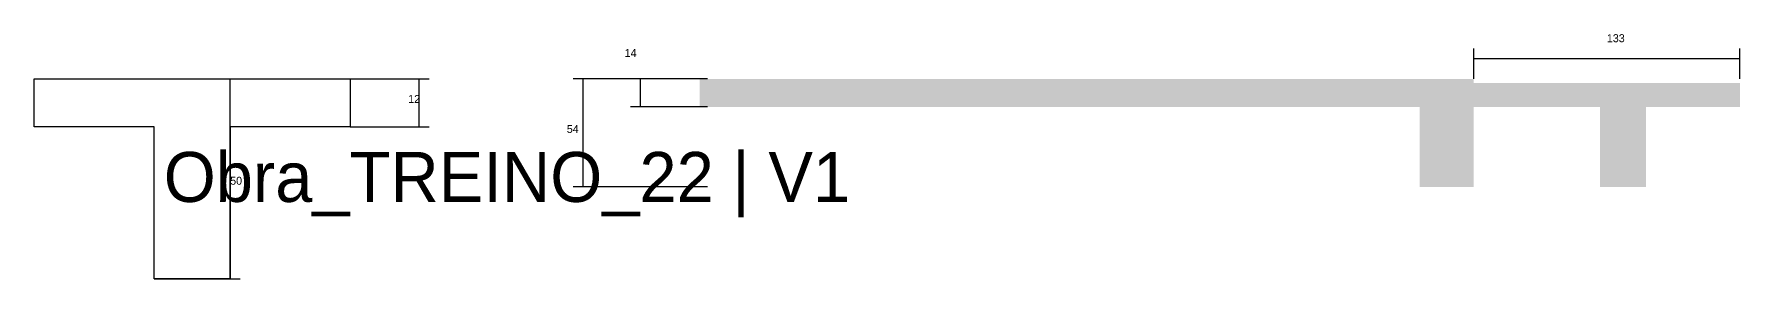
# Model space of a CAD drawing. Header units: metres. Extents: x -65046 to 21926, y -45195 to 1016.
# Drawn here: x 14335 to 15188, y -32048 to -31926 of the extents above; entities that cross this region are included whole.
import ezdxf

# ---------------------------------------------------------------- set-up
doc = ezdxf.new("R2010")
doc.units = ezdxf.units.M
for name, color, linetype in [('CONCRETO', 251, 'Continuous'), ('COTA', 241, 'Continuous'), ('LABEL_ID', 3, 'Continuous')]:
    doc.layers.add(name, color=color, linetype=linetype)

msp = doc.modelspace()

# ---------------------------------------------------------------- hatches: boundary and pattern name
at = {"layer": 'COTA'}
h = msp.add_hatch(dxfattribs=at)
h.set_pattern_fill('AR-CONC', scale=0.03)
h.paths.add_polyline_path([(14667.9, -31948.5), (14667.9, -31962.5), (15027.9, -31962.5), (15027.9, -32002.5), (15054.9, -32002.5), (15054.9, -31962.5), (15117.9, -31962.5), (15117.9, -32002.5), (15140.9, -32002.5), (15140.9, -31962.5), (15187.9, -31962.5), (15187.9, -31950.5), (15054.9, -31950.5), (15054.9, -31948.5)])

# ---------------------------------------------------------------- linework, layer by layer
at = {"layer": 'CONCRETO'}
msp.add_lwpolyline([(14433.2, -31972.5), (14433.2, -31982.5), (14433.2, -32048.5), (14395.2, -32048.5), (14395.2, -31972.5), (14335.2, -31972.5), (14335.2, -31948.5), (14433.2, -31948.5), (14493.2, -31948.5), (14493.2, -31972.5)], close=True, dxfattribs=at)
at = {"layer": 'COTA'}
for p, q in [((15054.9, -31948.5), (15054.9, -31933.3)), ((15187.9, -31948.5), (15187.9, -31933.3)), ((15054.9, -31938.3), (15187.9, -31938.3)), ((14395.2, -31948.5), (14438.2, -31948.5)), ((14433.2, -32048.5), (14433.2, -31948.5)), ((14493.2, -31948.5), (14532.7, -31948.5)), ((14527.7, -31972.5), (14527.7, -31948.5)), ((14671.9, -31948.5), (14604.7, -31948.5)), ((14609.7, -32002.5), (14609.7, -31948.5)), ((14671.9, -31948.5), (14633.4, -31948.5)), ((14638.4, -31962.5), (14638.4, -31948.5)), ((14671.9, -31962.5), (14633.4, -31962.5)), ((14493.2, -31972.5), (14532.7, -31972.5)), ((14671.9, -32002.5), (14604.7, -32002.5)), ((14395.2, -32048.5), (14438.2, -32048.5))]:
    msp.add_line(p, q, dxfattribs=at)

# ---------------------------------------------------------------- texts
for s, p in [('14', (14630.4, -31937.5)), ('133', (15121.4, -31930.1)), ('12', (14522.2, -31960.5)), ('54', (14601.5, -31975.5)), ('50', (14433.2, -32001.4))]:
    msp.add_text(s, height=4, dxfattribs=at).set_placement(p)
at = {"layer": 'LABEL_ID'}
msp.add_text('Obra_TREINO_22 | V1', height=25, dxfattribs=at).set_placement((14400, -32010))

doc.saveas('drawing.dxf')
